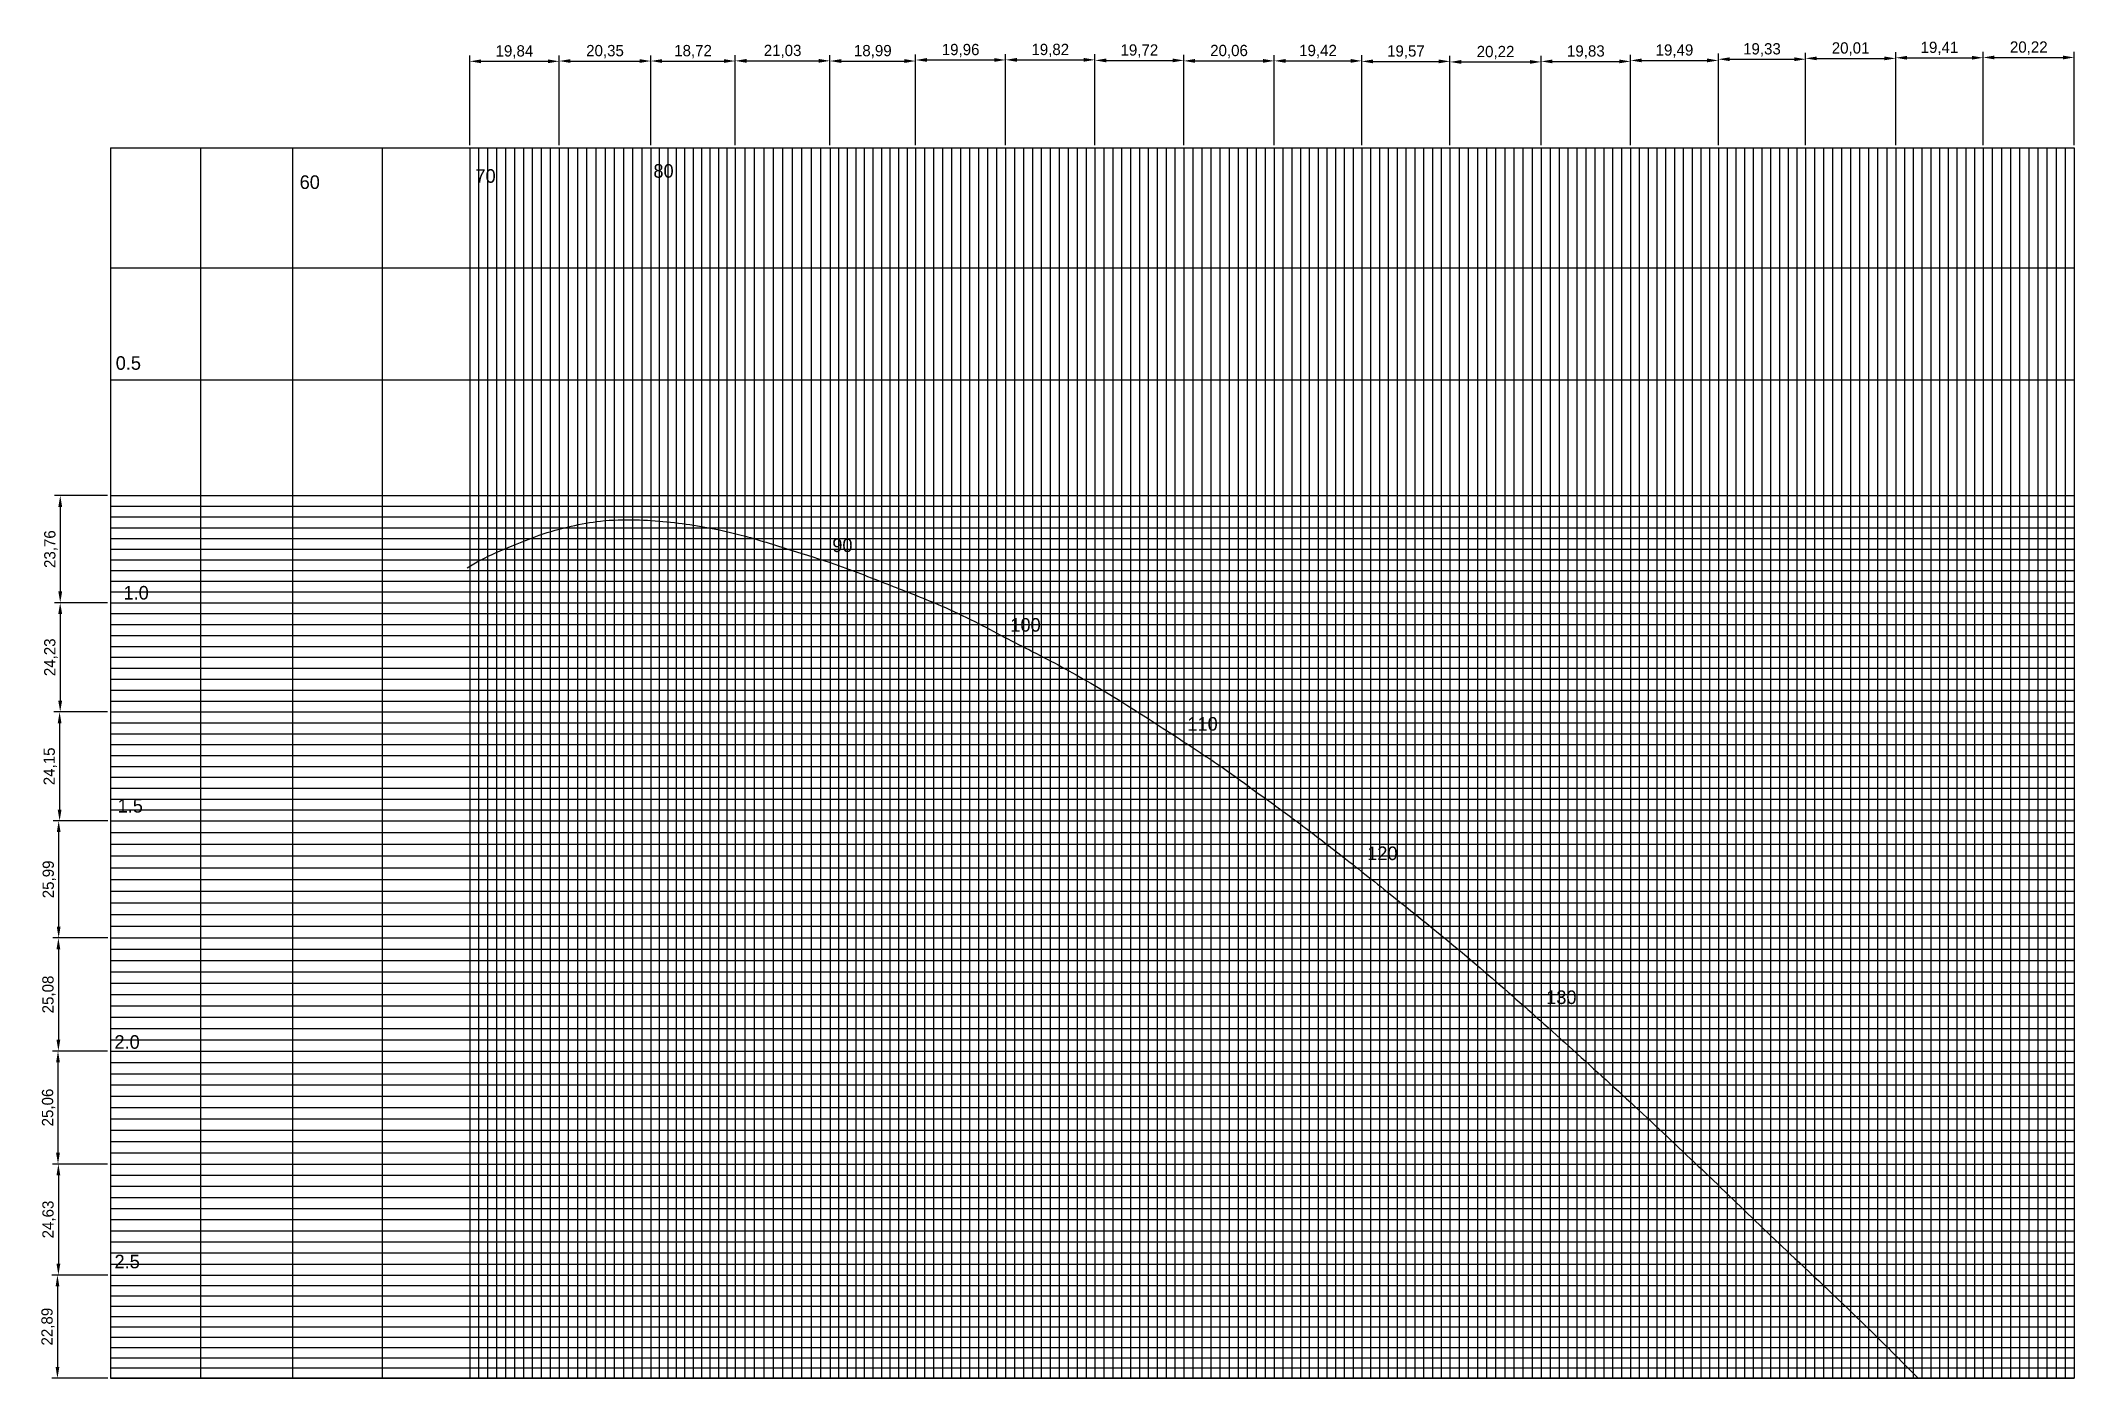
# Model space of a CAD drawing. Header units: millimetres. Extents: x -15 to 436, y 0 to 297.
import ezdxf

# ---------------------------------------------------------------- set-up
doc = ezdxf.new("R2010")
doc.units = ezdxf.units.MM
doc.layers.add('Layer1', color=1, linetype='Continuous')
doc.layers.add('Layer2', color=250, linetype='Continuous')
doc.dimstyles.new('ISO-25', dxfattribs={"dimtxt": 2.5, "dimasz": 2.5, "dimexe": 1.25, "dimexo": 0.625, "dimtad": 1, "dimtxsty": 'Standard', "dimcen": 2.5, "dimadec": 0, "dimazin": 0, "dimtfac": 1, "dimtmove": 0, "dimatfit": 3, "dimfxl": 0, "dimarcsym": 0})

# ---------------------------------------------------------------- blocks, each defined once
blk = doc.blocks.new('*D5')
at = {"layer": 'Defpoints', "color": 0}
for p in [(0, 195.78), (-11.15, 172.02), (0, 172.02)]:
    blk.add_point(p, dxfattribs=at)
at = {"layer": 'Layer1', "color": 0, "lineweight": -2}
for p, q in [((-0.63, 195.78), (-12.4, 195.78)), ((-11.15, 193.28), (-11.15, 174.52)), ((-0.63, 172.02), (-12.4, 172.02))]:
    blk.add_line(p, q, dxfattribs=at)
at = {"layer": 'Layer1', "color": 0}
for points in [[(-11.57, 193.28), (-10.73, 193.28), (-11.15, 195.78)], [(-11.57, 174.52), (-10.73, 174.52), (-11.15, 172.02)]]:
    blk.add_solid(points, dxfattribs=at)
at = {"layer": 'Layer1', "color": 0, "insert": (-13.23, 183.9), "char_height": 2.5, "attachment_point": 5, "rotation": 90}
blk.add_mtext('23,76', dxfattribs=at)
blk = doc.blocks.new('*D6')
at = {"layer": 'Defpoints', "color": 0}
for p in [(99.53, 292.1), (79.69, 272.89), (99.53, 272.89)]:
    blk.add_point(p, dxfattribs=at)
at = {"layer": 'Layer1', "color": 0, "lineweight": -2}
for p, q in [((79.69, 273.52), (79.69, 293.35)), ((99.53, 273.52), (99.53, 293.35)), ((82.19, 292.1), (97.03, 292.1))]:
    blk.add_line(p, q, dxfattribs=at)
at = {"layer": 'Layer1', "color": 0}
for points in [[(82.19, 292.51), (82.19, 291.68), (79.69, 292.1)], [(97.03, 292.51), (97.03, 291.68), (99.53, 292.1)]]:
    blk.add_solid(points, dxfattribs=at)
at = {"layer": 'Layer1', "color": 0, "insert": (89.61, 294.18), "char_height": 2.5, "attachment_point": 5}
blk.add_mtext('19,84', dxfattribs=at)
blk = doc.blocks.new('*D7')
at = {"layer": 'Defpoints', "color": 0}
for p in [(119.88, 292.16), (99.53, 272.89), (119.88, 272.89)]:
    blk.add_point(p, dxfattribs=at)
at = {"layer": 'Layer1', "color": 0, "lineweight": -2}
for p, q in [((99.53, 273.52), (99.53, 293.41)), ((119.88, 273.52), (119.88, 293.41)), ((102.03, 292.16), (117.38, 292.16))]:
    blk.add_line(p, q, dxfattribs=at)
at = {"layer": 'Layer1', "color": 0}
for points in [[(102.03, 292.57), (102.03, 291.74), (99.53, 292.16)], [(117.38, 292.57), (117.38, 291.74), (119.88, 292.16)]]:
    blk.add_solid(points, dxfattribs=at)
at = {"layer": 'Layer1', "color": 0, "insert": (109.71, 294.24), "char_height": 2.5, "attachment_point": 5}
blk.add_mtext('20,35', dxfattribs=at)
blk = doc.blocks.new('*D8')
at = {"layer": 'Defpoints', "color": 0}
for p in [(138.6, 292.16), (119.88, 272.89), (138.6, 272.89)]:
    blk.add_point(p, dxfattribs=at)
at = {"layer": 'Layer1', "color": 0, "lineweight": -2}
for p, q in [((119.88, 273.52), (119.88, 293.41)), ((138.6, 273.52), (138.6, 293.41)), ((122.38, 292.16), (136.1, 292.16))]:
    blk.add_line(p, q, dxfattribs=at)
at = {"layer": 'Layer1', "color": 0}
for points in [[(122.38, 292.57), (122.38, 291.74), (119.88, 292.16)], [(136.1, 292.57), (136.1, 291.74), (138.6, 292.16)]]:
    blk.add_solid(points, dxfattribs=at)
at = {"layer": 'Layer1', "color": 0, "insert": (129.24, 294.24), "char_height": 2.5, "attachment_point": 5}
blk.add_mtext('18,72', dxfattribs=at)
blk = doc.blocks.new('*D9')
at = {"layer": 'Defpoints', "color": 0}
for p in [(159.62, 292.2), (138.6, 272.89), (159.62, 272.89)]:
    blk.add_point(p, dxfattribs=at)
at = {"layer": 'Layer1', "color": 0, "lineweight": -2}
for p, q in [((138.6, 273.52), (138.6, 293.45)), ((159.62, 273.52), (159.62, 293.45)), ((141.1, 292.2), (157.12, 292.2))]:
    blk.add_line(p, q, dxfattribs=at)
at = {"layer": 'Layer1', "color": 0}
for points in [[(141.1, 292.62), (141.1, 291.78), (138.6, 292.2)], [(157.12, 292.62), (157.12, 291.78), (159.62, 292.2)]]:
    blk.add_solid(points, dxfattribs=at)
at = {"layer": 'Layer1', "color": 0, "insert": (149.11, 294.28), "char_height": 2.5, "attachment_point": 5}
blk.add_mtext('21,03', dxfattribs=at)
blk = doc.blocks.new('*D10')
at = {"layer": 'Defpoints', "color": 0}
for p in [(178.62, 292.16), (159.62, 272.89), (178.62, 272.89)]:
    blk.add_point(p, dxfattribs=at)
at = {"layer": 'Layer1', "color": 0, "lineweight": -2}
for p, q in [((159.62, 273.52), (159.62, 293.41)), ((178.62, 273.52), (178.62, 293.41)), ((162.12, 292.16), (176.12, 292.16))]:
    blk.add_line(p, q, dxfattribs=at)
at = {"layer": 'Layer1', "color": 0}
for points in [[(162.12, 292.58), (162.12, 291.74), (159.62, 292.16)], [(176.12, 292.58), (176.12, 291.74), (178.62, 292.16)]]:
    blk.add_solid(points, dxfattribs=at)
at = {"layer": 'Layer1', "color": 0, "insert": (169.12, 294.24), "char_height": 2.5, "attachment_point": 5}
blk.add_mtext('18,99', dxfattribs=at)
blk = doc.blocks.new('*D11')
at = {"layer": 'Defpoints', "color": 0}
for p in [(198.57, 292.39), (178.62, 272.89), (198.57, 272.89)]:
    blk.add_point(p, dxfattribs=at)
at = {"layer": 'Layer1', "color": 0, "lineweight": -2}
for p, q in [((178.62, 273.52), (178.62, 293.64)), ((198.57, 273.52), (198.57, 293.64)), ((181.12, 292.39), (196.07, 292.39))]:
    blk.add_line(p, q, dxfattribs=at)
at = {"layer": 'Layer1', "color": 0}
for points in [[(181.12, 292.81), (181.12, 291.98), (178.62, 292.39)], [(196.07, 292.81), (196.07, 291.98), (198.57, 292.39)]]:
    blk.add_solid(points, dxfattribs=at)
at = {"layer": 'Layer1', "color": 0, "insert": (188.6, 294.48), "char_height": 2.5, "attachment_point": 5}
blk.add_mtext('19,96', dxfattribs=at)
blk = doc.blocks.new('*D12')
at = {"layer": 'Defpoints', "color": 0}
for p in [(218.4, 292.42), (198.58, 272.89), (218.4, 272.89)]:
    blk.add_point(p, dxfattribs=at)
at = {"layer": 'Layer1', "color": 0, "lineweight": -2}
for p, q in [((198.58, 273.52), (198.58, 293.67)), ((218.4, 273.52), (218.4, 293.67)), ((201.08, 292.42), (215.9, 292.42))]:
    blk.add_line(p, q, dxfattribs=at)
at = {"layer": 'Layer1', "color": 0}
for points in [[(201.08, 292.84), (201.08, 292), (198.58, 292.42)], [(215.9, 292.84), (215.9, 292), (218.4, 292.42)]]:
    blk.add_solid(points, dxfattribs=at)
at = {"layer": 'Layer1', "color": 0, "insert": (208.49, 294.5), "char_height": 2.5, "attachment_point": 5}
blk.add_mtext('19,82', dxfattribs=at)
blk = doc.blocks.new('*D13')
at = {"layer": 'Defpoints', "color": 0}
for p in [(238.12, 292.3), (218.4, 272.89), (238.12, 272.89)]:
    blk.add_point(p, dxfattribs=at)
at = {"layer": 'Layer1', "color": 0, "lineweight": -2}
for p, q in [((218.4, 273.52), (218.4, 293.55)), ((238.12, 273.52), (238.12, 293.55)), ((220.9, 292.3), (235.62, 292.3))]:
    blk.add_line(p, q, dxfattribs=at)
at = {"layer": 'Layer1', "color": 0}
for points in [[(220.9, 292.71), (220.9, 291.88), (218.4, 292.3)], [(235.62, 292.71), (235.62, 291.88), (238.12, 292.3)]]:
    blk.add_solid(points, dxfattribs=at)
at = {"layer": 'Layer1', "color": 0, "insert": (228.26, 294.38), "char_height": 2.5, "attachment_point": 5}
blk.add_mtext('19,72', dxfattribs=at)
blk = doc.blocks.new('*D14')
at = {"layer": 'Defpoints', "color": 0}
for p in [(258.18, 292.19), (238.12, 272.89), (258.18, 272.89)]:
    blk.add_point(p, dxfattribs=at)
at = {"layer": 'Layer1', "color": 0, "lineweight": -2}
for p, q in [((238.12, 273.52), (238.12, 293.44)), ((258.18, 273.52), (258.18, 293.44)), ((240.62, 292.19), (255.68, 292.19))]:
    blk.add_line(p, q, dxfattribs=at)
at = {"layer": 'Layer1', "color": 0}
for points in [[(240.62, 292.61), (240.62, 291.77), (238.12, 292.19)], [(255.68, 292.61), (255.68, 291.77), (258.18, 292.19)]]:
    blk.add_solid(points, dxfattribs=at)
at = {"layer": 'Layer1', "color": 0, "insert": (248.15, 294.27), "char_height": 2.5, "attachment_point": 5}
blk.add_mtext('20,06', dxfattribs=at)
blk = doc.blocks.new('*D15')
at = {"layer": 'Defpoints', "color": 0}
for p in [(277.6, 292.19), (258.18, 272.89), (277.6, 272.89)]:
    blk.add_point(p, dxfattribs=at)
at = {"layer": 'Layer1', "color": 0, "lineweight": -2}
for p, q in [((258.18, 273.52), (258.18, 293.44)), ((277.6, 273.52), (277.6, 293.44)), ((260.68, 292.19), (275.1, 292.19))]:
    blk.add_line(p, q, dxfattribs=at)
at = {"layer": 'Layer1', "color": 0}
for points in [[(260.68, 292.61), (260.68, 291.77), (258.18, 292.19)], [(275.1, 292.61), (275.1, 291.77), (277.6, 292.19)]]:
    blk.add_solid(points, dxfattribs=at)
at = {"layer": 'Layer1', "color": 0, "insert": (267.89, 294.27), "char_height": 2.5, "attachment_point": 5}
blk.add_mtext('19,42', dxfattribs=at)
blk = doc.blocks.new('*D16')
at = {"layer": 'Defpoints', "color": 0}
for p in [(297.17, 292.08), (277.6, 272.89), (297.17, 272.89)]:
    blk.add_point(p, dxfattribs=at)
at = {"layer": 'Layer1', "color": 0, "lineweight": -2}
for p, q in [((277.6, 273.52), (277.6, 293.33)), ((297.17, 273.52), (297.17, 293.33)), ((280.1, 292.08), (294.67, 292.08))]:
    blk.add_line(p, q, dxfattribs=at)
at = {"layer": 'Layer1', "color": 0}
for points in [[(280.1, 292.5), (280.1, 291.66), (277.6, 292.08)], [(294.67, 292.5), (294.67, 291.66), (297.17, 292.08)]]:
    blk.add_solid(points, dxfattribs=at)
at = {"layer": 'Layer1', "color": 0, "insert": (287.39, 294.16), "char_height": 2.5, "attachment_point": 5}
blk.add_mtext('19,57', dxfattribs=at)
blk = doc.blocks.new('*D17')
at = {"layer": 'Defpoints', "color": 0}
for p in [(317.4, 291.96), (297.17, 272.89), (317.4, 272.89)]:
    blk.add_point(p, dxfattribs=at)
at = {"layer": 'Layer1', "color": 0, "lineweight": -2}
for p, q in [((297.17, 273.52), (297.17, 293.21)), ((299.67, 291.96), (314.9, 291.96)), ((317.4, 273.52), (317.4, 293.21))]:
    blk.add_line(p, q, dxfattribs=at)
at = {"layer": 'Layer1', "color": 0}
for points in [[(299.67, 292.38), (299.67, 291.54), (297.17, 291.96)], [(314.9, 292.38), (314.9, 291.54), (317.4, 291.96)]]:
    blk.add_solid(points, dxfattribs=at)
at = {"layer": 'Layer1', "color": 0, "insert": (307.28, 294.04), "char_height": 2.5, "attachment_point": 5}
blk.add_mtext('20,22', dxfattribs=at)
blk = doc.blocks.new('*D18')
at = {"layer": 'Defpoints', "color": 0}
for p in [(337.23, 292.07), (317.4, 272.89), (337.23, 272.89)]:
    blk.add_point(p, dxfattribs=at)
at = {"layer": 'Layer1', "color": 0, "lineweight": -2}
for p, q in [((317.4, 273.52), (317.4, 293.32)), ((337.23, 273.52), (337.23, 293.32)), ((319.9, 292.07), (334.73, 292.07))]:
    blk.add_line(p, q, dxfattribs=at)
at = {"layer": 'Layer1', "color": 0}
for points in [[(319.9, 292.49), (319.9, 291.66), (317.4, 292.07)], [(334.73, 292.49), (334.73, 291.66), (337.23, 292.07)]]:
    blk.add_solid(points, dxfattribs=at)
at = {"layer": 'Layer1', "color": 0, "insert": (327.31, 294.16), "char_height": 2.5, "attachment_point": 5}
blk.add_mtext('19,83', dxfattribs=at)
blk = doc.blocks.new('*D19')
at = {"layer": 'Defpoints', "color": 0}
for p in [(356.72, 292.29), (337.23, 272.89), (356.72, 272.89)]:
    blk.add_point(p, dxfattribs=at)
at = {"layer": 'Layer1', "color": 0, "lineweight": -2}
for p, q in [((337.23, 273.52), (337.23, 293.54)), ((356.72, 273.52), (356.72, 293.54)), ((339.73, 292.29), (354.22, 292.29))]:
    blk.add_line(p, q, dxfattribs=at)
at = {"layer": 'Layer1', "color": 0}
for points in [[(339.73, 292.71), (339.73, 291.88), (337.23, 292.29)], [(354.22, 292.71), (354.22, 291.88), (356.72, 292.29)]]:
    blk.add_solid(points, dxfattribs=at)
at = {"layer": 'Layer1', "color": 0, "insert": (346.97, 294.38), "char_height": 2.5, "attachment_point": 5}
blk.add_mtext('19,49', dxfattribs=at)
blk = doc.blocks.new('*D20')
at = {"layer": 'Defpoints', "color": 0}
for p in [(376.05, 292.56), (356.72, 272.89), (376.05, 272.89)]:
    blk.add_point(p, dxfattribs=at)
at = {"layer": 'Layer1', "color": 0, "lineweight": -2}
for p, q in [((356.72, 273.52), (356.72, 293.81)), ((376.05, 273.52), (376.05, 293.81)), ((359.22, 292.56), (373.55, 292.56))]:
    blk.add_line(p, q, dxfattribs=at)
at = {"layer": 'Layer1', "color": 0}
for points in [[(359.22, 292.98), (359.22, 292.14), (356.72, 292.56)], [(373.55, 292.98), (373.55, 292.14), (376.05, 292.56)]]:
    blk.add_solid(points, dxfattribs=at)
at = {"layer": 'Layer1', "color": 0, "insert": (366.38, 294.64), "char_height": 2.5, "attachment_point": 5}
blk.add_mtext('19,33', dxfattribs=at)
blk = doc.blocks.new('*D21')
at = {"layer": 'Defpoints', "color": 0}
for p in [(396.05, 292.75), (376.05, 272.89), (396.05, 272.89)]:
    blk.add_point(p, dxfattribs=at)
at = {"layer": 'Layer1', "color": 0, "lineweight": -2}
for p, q in [((376.05, 273.52), (376.05, 294)), ((396.05, 273.52), (396.05, 294)), ((378.55, 292.75), (393.55, 292.75))]:
    blk.add_line(p, q, dxfattribs=at)
at = {"layer": 'Layer1', "color": 0}
for points in [[(378.55, 293.16), (378.55, 292.33), (376.05, 292.75)], [(393.55, 293.16), (393.55, 292.33), (396.05, 292.75)]]:
    blk.add_solid(points, dxfattribs=at)
at = {"layer": 'Layer1', "color": 0, "insert": (386.05, 294.83), "char_height": 2.5, "attachment_point": 5}
blk.add_mtext('20,01', dxfattribs=at)
blk = doc.blocks.new('*D22')
at = {"layer": 'Defpoints', "color": 0}
for p in [(415.46, 292.88), (396.05, 272.89), (415.46, 272.89)]:
    blk.add_point(p, dxfattribs=at)
at = {"layer": 'Layer1', "color": 0, "lineweight": -2}
for p, q in [((396.05, 273.52), (396.05, 294.13)), ((415.46, 273.52), (415.46, 294.13)), ((398.55, 292.88), (412.96, 292.88))]:
    blk.add_line(p, q, dxfattribs=at)
at = {"layer": 'Layer1', "color": 0}
for points in [[(398.55, 293.3), (398.55, 292.47), (396.05, 292.88)], [(412.96, 293.3), (412.96, 292.47), (415.46, 292.88)]]:
    blk.add_solid(points, dxfattribs=at)
at = {"layer": 'Layer1', "color": 0, "insert": (405.76, 294.97), "char_height": 2.5, "attachment_point": 5}
blk.add_mtext('19,41', dxfattribs=at)
blk = doc.blocks.new('*D23')
at = {"layer": 'Defpoints', "color": 0}
for p in [(435.68, 292.95), (415.46, 272.89), (435.68, 272.89)]:
    blk.add_point(p, dxfattribs=at)
at = {"layer": 'Layer1', "color": 0, "lineweight": -2}
for p, q in [((415.46, 273.52), (415.46, 294.2)), ((435.68, 273.52), (435.68, 294.2)), ((417.96, 292.95), (433.18, 292.95))]:
    blk.add_line(p, q, dxfattribs=at)
at = {"layer": 'Layer1', "color": 0}
for points in [[(417.96, 293.36), (417.96, 292.53), (415.46, 292.95)], [(433.18, 293.36), (433.18, 292.53), (435.68, 292.95)]]:
    blk.add_solid(points, dxfattribs=at)
at = {"layer": 'Layer1', "color": 0, "insert": (425.57, 295.03), "char_height": 2.5, "attachment_point": 5}
blk.add_mtext('20,22', dxfattribs=at)
blk = doc.blocks.new('*D24')
at = {"layer": 'Defpoints', "color": 0}
for p in [(0, 172.02), (-11.16, 147.79), (0, 147.79)]:
    blk.add_point(p, dxfattribs=at)
at = {"layer": 'Layer1', "color": 0, "lineweight": -2}
for p, q in [((-0.63, 172.02), (-12.41, 172.02)), ((-11.16, 169.52), (-11.16, 150.29)), ((-0.63, 147.79), (-12.41, 147.79))]:
    blk.add_line(p, q, dxfattribs=at)
at = {"layer": 'Layer1', "color": 0}
for points in [[(-11.58, 169.52), (-10.74, 169.52), (-11.16, 172.02)], [(-11.58, 150.29), (-10.74, 150.29), (-11.16, 147.79)]]:
    blk.add_solid(points, dxfattribs=at)
at = {"layer": 'Layer1', "color": 0, "insert": (-13.24, 159.91), "char_height": 2.5, "attachment_point": 5, "rotation": 90}
blk.add_mtext('24,23', dxfattribs=at)
blk = doc.blocks.new('*D25')
at = {"layer": 'Defpoints', "color": 0}
for p in [(0, 147.79), (-11.29, 123.64), (0, 123.64)]:
    blk.add_point(p, dxfattribs=at)
at = {"layer": 'Layer1', "color": 0, "lineweight": -2}
for p, q in [((-0.63, 147.79), (-12.54, 147.79)), ((-11.29, 145.29), (-11.29, 126.14)), ((-0.63, 123.64), (-12.54, 123.64))]:
    blk.add_line(p, q, dxfattribs=at)
at = {"layer": 'Layer1', "color": 0}
for points in [[(-11.71, 145.29), (-10.87, 145.29), (-11.29, 147.79)], [(-11.71, 126.14), (-10.87, 126.14), (-11.29, 123.64)]]:
    blk.add_solid(points, dxfattribs=at)
at = {"layer": 'Layer1', "color": 0, "insert": (-13.37, 135.72), "char_height": 2.5, "attachment_point": 5, "rotation": 90}
blk.add_mtext('24,15', dxfattribs=at)
blk = doc.blocks.new('*D26')
at = {"layer": 'Defpoints', "color": 0}
for p in [(0, 123.64), (-11.5, 97.66), (0, 97.66)]:
    blk.add_point(p, dxfattribs=at)
at = {"layer": 'Layer1', "color": 0, "lineweight": -2}
for p, q in [((-0.62, 123.64), (-12.75, 123.64)), ((-11.5, 121.14), (-11.5, 100.16)), ((-0.62, 97.66), (-12.75, 97.66))]:
    blk.add_line(p, q, dxfattribs=at)
at = {"layer": 'Layer1', "color": 0}
for points in [[(-11.91, 121.14), (-11.08, 121.14), (-11.5, 123.64)], [(-11.91, 100.16), (-11.08, 100.16), (-11.5, 97.66)]]:
    blk.add_solid(points, dxfattribs=at)
at = {"layer": 'Layer1', "color": 0, "insert": (-13.58, 110.65), "char_height": 2.5, "attachment_point": 5, "rotation": 90}
blk.add_mtext('25,99', dxfattribs=at)
blk = doc.blocks.new('*D27')
at = {"layer": 'Defpoints', "color": 0}
for p in [(0, 97.66), (-11.56, 72.58), (0, 72.58)]:
    blk.add_point(p, dxfattribs=at)
at = {"layer": 'Layer1', "color": 0, "lineweight": -2}
for p, q in [((-0.63, 97.66), (-12.81, 97.66)), ((-11.56, 95.16), (-11.56, 75.08)), ((-0.63, 72.58), (-12.81, 72.58))]:
    blk.add_line(p, q, dxfattribs=at)
at = {"layer": 'Layer1', "color": 0}
for points in [[(-11.98, 95.16), (-11.15, 95.16), (-11.56, 97.66)], [(-11.98, 75.08), (-11.15, 75.08), (-11.56, 72.58)]]:
    blk.add_solid(points, dxfattribs=at)
at = {"layer": 'Layer1', "color": 0, "insert": (-13.65, 85.12), "char_height": 2.5, "attachment_point": 5, "rotation": 90}
blk.add_mtext('25,08', dxfattribs=at)
blk = doc.blocks.new('*D28')
at = {"layer": 'Defpoints', "color": 0}
for p in [(0, 72.58), (-11.65, 47.52), (0, 47.52)]:
    blk.add_point(p, dxfattribs=at)
at = {"layer": 'Layer1', "color": 0, "lineweight": -2}
for p, q in [((-0.63, 72.58), (-12.9, 72.58)), ((-11.65, 70.08), (-11.65, 50.02)), ((-0.63, 47.52), (-12.9, 47.52))]:
    blk.add_line(p, q, dxfattribs=at)
at = {"layer": 'Layer1', "color": 0}
for points in [[(-12.07, 70.08), (-11.23, 70.08), (-11.65, 72.58)], [(-12.07, 50.02), (-11.23, 50.02), (-11.65, 47.52)]]:
    blk.add_solid(points, dxfattribs=at)
at = {"layer": 'Layer1', "color": 0, "insert": (-13.73, 60.05), "char_height": 2.5, "attachment_point": 5, "rotation": 90}
blk.add_mtext('25,06', dxfattribs=at)
blk = doc.blocks.new('*D29')
at = {"layer": 'Defpoints', "color": 0}
for p in [(0, 47.52), (-11.56, 22.89), (0, 22.89)]:
    blk.add_point(p, dxfattribs=at)
at = {"layer": 'Layer1', "color": 0, "lineweight": -2}
for p, q in [((-0.63, 47.52), (-12.81, 47.52)), ((-11.56, 45.02), (-11.56, 25.39)), ((-0.63, 22.89), (-12.81, 22.89))]:
    blk.add_line(p, q, dxfattribs=at)
at = {"layer": 'Layer1', "color": 0}
for points in [[(-11.98, 45.02), (-11.14, 45.02), (-11.56, 47.52)], [(-11.98, 25.39), (-11.14, 25.39), (-11.56, 22.89)]]:
    blk.add_solid(points, dxfattribs=at)
at = {"layer": 'Layer1', "color": 0, "insert": (-13.64, 35.21), "char_height": 2.5, "attachment_point": 5, "rotation": 90}
blk.add_mtext('24,63', dxfattribs=at)
blk = doc.blocks.new('*D30')
at = {"layer": 'Defpoints', "color": 0}
for p in [(0, 22.89), (-11.77, 0), (0, 0)]:
    blk.add_point(p, dxfattribs=at)
at = {"layer": 'Layer1', "color": 0, "lineweight": -2}
for p, q in [((-0.62, 22.89), (-13.02, 22.89)), ((-11.77, 20.39), (-11.77, 2.5)), ((-0.62, 0), (-13.02, 0))]:
    blk.add_line(p, q, dxfattribs=at)
at = {"layer": 'Layer1', "color": 0}
for points in [[(-12.18, 20.39), (-11.35, 20.39), (-11.77, 22.89)], [(-12.18, 2.5), (-11.35, 2.5), (-11.77, 0)]]:
    blk.add_solid(points, dxfattribs=at)
at = {"layer": 'Layer1', "color": 0, "insert": (-13.85, 11.45), "char_height": 2.5, "attachment_point": 5, "rotation": 90}
blk.add_mtext('22,89', dxfattribs=at)

msp = doc.modelspace()

# ---------------------------------------------------------------- linework, layer by layer
at = {"layer": 'Layer1'}
for p, q in [((0, 272.893), (0, 0)), ((0, 272.893), (435.679, 272.893)), ((20.002, 272.893), (20.002, 0)), ((40.397, 272.893), (40.397, 0)), ((60.288, 272.893), (60.288, 0)), ((79.694, 272.893), (79.694, 0)), ((99.531, 272.893), (99.531, 0)), ((119.88, 272.893), (119.88, 0)), ((138.597, 272.893), (138.597, 0)), ((159.624, 272.893), (159.624, 0)), ((178.615, 272.893), (178.615, 0)), ((198.575, 272.893), (198.575, 0)), ((218.4, 272.893), (218.4, 0)), ((238.119, 272.893), (238.119, 0)), ((258.181, 272.893), (258.181, 0)), ((277.601, 272.893), (277.601, 0)), ((297.171, 272.893), (297.171, 0)), ((317.395, 272.893), (317.395, 0)), ((337.225, 272.893), (337.225, 0)), ((356.715, 272.893), (356.715, 0)), ((376.046, 272.893), (376.046, 0)), ((396.052, 272.893), (396.052, 0)), ((415.459, 272.893), (415.459, 0)), ((435.679, 272.893), (435.679, 0)), ((435.68, 272.893), (435.68, 0)), ((0, 246.302), (435.679, 246.302)), ((0, 221.419), (435.679, 221.419)), ((0, 195.782), (435.679, 195.782)), ((0, 172.021), (435.679, 172.021)), ((0, 147.792), (435.679, 147.792)), ((0, 123.645), (435.679, 123.645)), ((0, 97.657), (435.679, 97.657)), ((0, 72.578), (435.679, 72.578)), ((0, 47.523), (435.679, 47.523)), ((0, 22.894), (435.679, 22.894)), ((435.679, 0), (0, 0)), ((0, -0.009), (435.679, -0.009))]:
    msp.add_line(p, q, dxfattribs=at)
at = {"layer": 'Layer1', "color": 2}
msp.add_spline([(79.154, 179.778), (82.092, 181.471), (89.077, 184.631), (95.137, 186.983), (102.217, 188.995), (108.687, 190.123), (116.516, 190.399), (130.26, 189.072), (139.919, 187.017), (150.971, 183.683), (160.668, 180.574), (173.627, 175.643), (184.271, 171.354), (191.753, 167.839), (198.278, 164.407), (211.006, 157.812), (236.469, 142.255), (246.897, 135.292), (254.348, 129.947), (262.686, 123.881), (272.59, 116.297), (283.923, 107.354), (302.113, 92.522), (316.164, 80.251), (345.399, 53.556), (372.648, 27.563), (389.439, 11.571), (400.94, 0.108)], degree=3, dxfattribs=at)
at = {"layer": 'Layer2'}
for p, q in [((81.678, 272.893), (81.678, 0)), ((83.662, 272.893), (83.662, 0)), ((85.646, 272.893), (85.646, 0)), ((87.63, 272.893), (87.63, 0)), ((89.614, 272.893), (89.614, 0)), ((91.598, 272.893), (91.598, 0)), ((93.582, 272.893), (93.582, 0)), ((95.566, 272.893), (95.566, 0)), ((97.55, 272.893), (97.55, 0)), ((101.569, 272.893), (101.569, 0)), ((103.604, 272.893), (103.604, 0)), ((105.639, 272.893), (105.639, 0)), ((107.674, 272.893), (107.674, 0)), ((109.709, 272.893), (109.709, 0)), ((111.744, 272.893), (111.744, 0)), ((113.779, 272.893), (113.779, 0)), ((115.814, 272.893), (115.814, 0)), ((117.849, 272.893), (117.849, 0)), ((121.752, 272.893), (121.752, 0)), ((123.628, 272.893), (123.628, 0)), ((125.496, 272.893), (125.496, 0)), ((127.372, 272.893), (127.372, 0)), ((129.244, 272.893), (129.244, 0)), ((131.116, 272.893), (131.116, 0)), ((132.988, 272.893), (132.988, 0)), ((134.856, 272.893), (134.856, 0)), ((136.732, 272.893), (136.732, 0)), ((140.703, 272.893), (140.703, 0)), ((142.806, 272.893), (142.806, 0)), ((144.909, 272.893), (144.909, 0)), ((147.012, 272.893), (147.012, 0)), ((149.115, 272.893), (149.115, 0)), ((151.218, 272.893), (151.218, 0)), ((153.321, 272.893), (153.321, 0)), ((155.424, 272.893), (155.424, 0)), ((157.527, 272.893), (157.527, 0)), ((161.529, 272.893), (161.529, 0)), ((163.428, 272.893), (163.428, 0)), ((165.327, 272.893), (165.327, 0)), ((167.226, 272.893), (167.226, 0)), ((169.125, 272.893), (169.125, 0)), ((171.024, 272.893), (171.024, 0)), ((172.923, 272.893), (172.923, 0)), ((174.822, 272.893), (174.822, 0)), ((176.721, 272.893), (176.721, 0)), ((180.616, 272.893), (180.616, 0)), ((182.612, 272.893), (182.612, 0)), ((184.608, 272.893), (184.608, 0)), ((186.604, 272.893), (186.604, 0)), ((188.6, 272.893), (188.6, 0)), ((190.596, 272.893), (190.596, 0)), ((192.592, 272.893), (192.592, 0)), ((194.588, 272.893), (194.588, 0)), ((196.584, 272.893), (196.584, 0)), ((200.562, 272.893), (200.562, 0)), ((202.544, 272.893), (202.544, 0)), ((204.526, 272.893), (204.526, 0)), ((206.508, 272.893), (206.508, 0)), ((208.49, 272.893), (208.49, 0)), ((210.472, 272.893), (210.472, 0)), ((212.454, 272.893), (212.454, 0)), ((214.436, 272.893), (214.436, 0)), ((216.418, 272.893), (216.418, 0)), ((220.372, 272.893), (220.372, 0)), ((222.344, 272.893), (222.344, 0)), ((224.316, 272.893), (224.316, 0)), ((226.288, 272.893), (226.288, 0)), ((228.26, 272.893), (228.26, 0)), ((230.232, 272.893), (230.232, 0)), ((232.204, 272.893), (232.204, 0)), ((234.176, 272.893), (234.176, 0)), ((236.148, 272.893), (236.148, 0)), ((240.126, 272.893), (240.126, 0)), ((242.132, 272.893), (242.132, 0)), ((244.138, 272.893), (244.138, 0)), ((246.144, 272.893), (246.144, 0)), ((248.15, 272.893), (248.15, 0)), ((250.156, 272.893), (250.156, 0)), ((252.162, 272.893), (252.162, 0)), ((254.168, 272.893), (254.168, 0)), ((256.174, 272.893), (256.174, 0)), ((260.122, 272.893), (260.122, 0)), ((262.064, 272.893), (262.064, 0)), ((264.006, 272.893), (264.006, 0)), ((265.948, 272.893), (265.948, 0)), ((267.89, 272.893), (267.89, 0)), ((269.832, 272.893), (269.832, 0)), ((271.774, 272.893), (271.774, 0)), ((273.716, 272.893), (273.716, 0)), ((275.658, 272.893), (275.658, 0)), ((279.557, 272.893), (279.557, 0)), ((281.514, 272.893), (281.514, 0)), ((283.471, 272.893), (283.471, 0)), ((285.428, 272.893), (285.428, 0)), ((287.385, 272.893), (287.385, 0)), ((289.342, 272.893), (289.342, 0)), ((291.299, 272.893), (291.299, 0)), ((293.256, 272.893), (293.256, 0)), ((295.213, 272.893), (295.213, 0)), ((299.192, 272.893), (299.192, 0)), ((301.214, 272.893), (301.214, 0)), ((303.236, 272.893), (303.236, 0)), ((305.258, 272.893), (305.258, 0)), ((307.28, 272.893), (307.28, 0)), ((309.302, 272.893), (309.302, 0)), ((311.324, 272.893), (311.324, 0)), ((313.346, 272.893), (313.346, 0)), ((315.368, 272.893), (315.368, 0)), ((319.373, 272.893), (319.373, 0)), ((321.356, 272.893), (321.356, 0)), ((323.339, 272.893), (323.339, 0)), ((325.322, 272.893), (325.322, 0)), ((327.305, 272.893), (327.305, 0)), ((329.288, 272.893), (329.288, 0)), ((331.271, 272.893), (331.271, 0)), ((333.254, 272.893), (333.254, 0)), ((335.237, 272.893), (335.237, 0)), ((339.169, 272.893), (339.169, 0)), ((341.118, 272.893), (341.118, 0)), ((343.067, 272.893), (343.067, 0)), ((345.016, 272.893), (345.016, 0)), ((346.965, 272.893), (346.965, 0)), ((348.914, 272.893), (348.914, 0)), ((350.863, 272.893), (350.863, 0)), ((352.812, 272.893), (352.812, 0)), ((354.761, 272.893), (354.761, 0)), ((358.643, 272.893), (358.643, 0)), ((360.576, 272.893), (360.576, 0)), ((362.509, 272.893), (362.509, 0)), ((364.442, 272.893), (364.442, 0)), ((366.375, 272.893), (366.375, 0)), ((368.308, 272.893), (368.308, 0)), ((370.241, 272.893), (370.241, 0)), ((372.174, 272.893), (372.174, 0)), ((374.107, 272.893), (374.107, 0)), ((378.041, 272.893), (378.041, 0)), ((380.042, 272.893), (380.042, 0)), ((382.043, 272.893), (382.043, 0)), ((384.044, 272.893), (384.044, 0)), ((386.045, 272.893), (386.045, 0)), ((388.046, 272.893), (388.046, 0)), ((390.047, 272.893), (390.047, 0)), ((392.048, 272.893), (392.048, 0)), ((394.049, 272.893), (394.049, 0)), ((397.991, 272.893), (397.991, 0)), ((399.932, 272.893), (399.932, 0)), ((401.873, 272.893), (401.873, 0)), ((403.814, 272.893), (403.814, 0)), ((405.755, 272.893), (405.755, 0)), ((407.696, 272.893), (407.696, 0)), ((409.637, 272.893), (409.637, 0)), ((411.578, 272.893), (411.578, 0)), ((413.519, 272.893), (413.519, 0)), ((417.482, 272.893), (417.482, 0)), ((419.504, 272.893), (419.504, 0)), ((421.526, 272.893), (421.526, 0)), ((423.548, 272.893), (423.548, 0)), ((425.57, 272.893), (425.57, 0)), ((427.592, 272.893), (427.592, 0)), ((429.614, 272.893), (429.614, 0)), ((431.636, 272.893), (431.636, 0)), ((433.658, 272.893), (433.658, 0)), ((0, 193.406), (435.679, 193.406)), ((0, 191.03), (435.679, 191.03)), ((0, 188.654), (435.679, 188.654)), ((0, 186.278), (435.679, 186.278)), ((0, 183.902), (435.679, 183.902)), ((0, 181.526), (435.679, 181.526)), ((0, 179.15), (435.679, 179.15)), ((0, 176.774), (435.679, 176.774)), ((0, 174.398), (435.679, 174.398)), ((0, 169.598), (435.679, 169.598)), ((0, 167.175), (435.679, 167.175)), ((0, 164.752), (435.679, 164.752)), ((0, 162.329), (435.679, 162.329)), ((0, 159.906), (435.679, 159.906)), ((0, 157.483), (435.679, 157.483)), ((0, 155.06), (435.679, 155.06)), ((0, 152.637), (435.679, 152.637)), ((0, 150.214), (435.679, 150.214)), ((0, 145.376), (435.679, 145.376)), ((0, 142.961), (435.679, 142.961)), ((0, 140.546), (435.679, 140.546)), ((0, 138.131), (435.679, 138.131)), ((0, 135.716), (435.679, 135.716)), ((0, 133.301), (435.679, 133.301)), ((0, 130.886), (435.679, 130.886)), ((0, 128.471), (435.679, 128.471)), ((0, 126.056), (435.679, 126.056)), ((0, 121.042), (435.679, 121.042)), ((0, 118.443), (435.679, 118.443)), ((0, 115.844), (435.679, 115.844)), ((0, 113.245), (435.679, 113.245)), ((0, 110.646), (435.679, 110.646)), ((0, 108.047), (435.679, 108.047)), ((0, 105.448), (435.679, 105.448)), ((0, 102.849), (435.679, 102.849)), ((0, 100.25), (435.679, 100.25)), ((0, 95.143), (435.679, 95.143)), ((0, 92.635), (435.679, 92.635)), ((0, 90.127), (435.679, 90.127)), ((0, 87.619), (435.679, 87.619)), ((0, 85.111), (435.679, 85.111)), ((0, 82.603), (435.679, 82.603)), ((0, 80.095), (435.679, 80.095)), ((0, 77.587), (435.679, 77.587)), ((0, 75.079), (435.679, 75.079)), ((0, 70.065), (435.679, 70.065)), ((0, 67.559), (435.679, 67.559)), ((0, 65.053), (435.679, 65.053)), ((0, 62.547), (435.679, 62.547)), ((0, 60.041), (435.679, 60.041)), ((0, 57.535), (435.679, 57.535)), ((0, 55.029), (435.679, 55.029)), ((0, 52.523), (435.679, 52.523)), ((0, 50.017), (435.679, 50.017)), ((0, 45.048), (435.679, 45.048)), ((0, 42.585), (435.679, 42.585)), ((0, 40.122), (435.679, 40.122)), ((0, 37.659), (435.679, 37.659)), ((0, 35.196), (435.679, 35.196)), ((0, 32.733), (435.679, 32.733)), ((0, 30.27), (435.679, 30.27)), ((0, 27.807), (435.679, 27.807)), ((0, 25.344), (435.679, 25.344)), ((0, 20.592), (435.679, 20.592)), ((0, 18.303), (435.679, 18.303)), ((0, 16.014), (435.679, 16.014)), ((0, 13.725), (435.679, 13.725)), ((0, 11.436), (435.679, 11.436)), ((0, 9.147), (435.679, 9.147)), ((0, 6.858), (435.679, 6.858)), ((0, 4.569), (435.679, 4.569)), ((0, 2.28), (435.679, 2.28))]:
    msp.add_line(p, q, dxfattribs=at)

# ---------------------------------------------------------------- texts
at = {"layer": 'Layer1', "char_height": 3.0139, "attachment_point": 1}
for s, insert, width in [('60', (41.963, 266.805), 20.09291), ('70', (80.971, 268.172), 8.49643), ('80', (120.446, 269.296), 11.52414), ('0.5', (1.16, 226.691), 18.33412), ('90', (160.134, 186.266), 7.3098), ('1.0', (2.887, 175.732), 16.0283), ('100', (199.638, 168.609), 14.26983), ('110', (238.91, 146.655), 11.12834), ('1.5', (1.583, 128.485), 9.55596), ('120', (278.807, 117.945), 12.02082), ('130', (318.518, 86.021), 14.23104), ('2.0', (0.882, 76.096), 15.91376), ('2.5', (0.895, 27.409), 11.93532)]:
    msp.add_mtext(s, dxfattribs=dict(at, insert=insert, width=width))

# ---------------------------------------------------------------- dimensions: what is measured, and where the dimension line sits
at = {"layer": 'Layer1'}
for base, p1, p2, picture, middle in [((99.531, 292.096), (79.694, 272.893), (99.531, 272.893), '*D6', (89.613, 294.18)), ((119.88, 292.158), (99.531, 272.893), (119.88, 272.893), '*D7', (109.706, 294.241)), ((138.597, 292.158), (119.88, 272.893), (138.597, 272.893), '*D8', (129.238, 294.241)), ((159.624, 292.2), (138.597, 272.893), (159.624, 272.893), '*D9', (149.11, 294.283)), ((178.615, 292.159), (159.624, 272.893), (178.615, 272.893), '*D10', (169.12, 294.243)), ((198.575, 292.392), (178.615, 272.893), (198.575, 272.893), '*D11', (188.595, 294.475)), ((218.4, 292.419), (198.58, 272.893), (218.4, 272.893), '*D12', (208.49, 294.502)), ((238.119, 292.298), (218.4, 272.893), (238.119, 272.893), '*D13', (228.259, 294.381)), ((258.181, 292.19), (238.119, 272.893), (258.181, 272.893), '*D14', (248.15, 294.273)), ((277.601, 292.19), (258.181, 272.893), (277.601, 272.893), '*D15', (267.891, 294.273)), ((297.171, 292.08), (277.601, 272.893), (297.171, 272.893), '*D16', (287.386, 294.163)), ((317.395, 291.959), (297.171, 272.893), (317.395, 272.893), '*D17', (307.283, 294.042)), ((337.225, 292.072), (317.395, 272.893), (337.225, 272.893), '*D18', (327.31, 294.155)), ((356.715, 292.294), (337.225, 272.893), (356.715, 272.893), '*D19', (346.97, 294.377)), ((376.046, 292.561), (356.715, 272.893), (376.046, 272.893), '*D20', (366.381, 294.644)), ((396.052, 292.748), (376.046, 272.893), (396.052, 272.893), '*D21', (386.049, 294.831)), ((415.459, 292.883), (396.052, 272.893), (415.459, 272.893), '*D22', (405.755, 294.966)), ((435.679, 292.948), (415.459, 272.893), (435.679, 272.893), '*D23', (425.569, 295.031))]:
    dim = msp.add_linear_dim(base=base, p1=p1, p2=p2, dimstyle='ISO-25', dxfattribs=at)
    dim.commit()
    dim.dimension.update_dxf_attribs({"geometry": picture, "text_midpoint": middle})
for base, p1, p2, picture, middle in [((-11.152, 172.021), (0, 195.782), (0, 172.021), '*D5', (-13.235, 183.901)), ((-11.16, 147.792), (0, 172.021), (0, 147.792), '*D24', (-13.243, 159.906)), ((-11.291, 123.645), (0, 147.792), (0, 123.645), '*D25', (-13.375, 135.718)), ((-11.497, 97.657), (0, 123.645), (0, 97.657), '*D26', (-13.581, 110.651)), ((-11.562, 72.578), (0, 97.657), (0, 72.578), '*D27', (-13.646, 85.118)), ((-11.6496, 47.5227), (0, 72.5784), (0, 47.5227), '*D28', (-13.7329, 60.0505)), ((-11.562, 22.894), (0, 47.523), (0, 22.894), '*D29', (-13.645, 35.208)), ((-11.767, 0), (0, 22.894), (0, 0), '*D30', (-13.85, 11.447))]:
    dim = msp.add_linear_dim(base=base, p1=p1, p2=p2, angle=90, dimstyle='ISO-25', dxfattribs=at)
    dim.commit()
    dim.dimension.update_dxf_attribs({"geometry": picture, "text_midpoint": middle})

doc.saveas('drawing.dxf')
